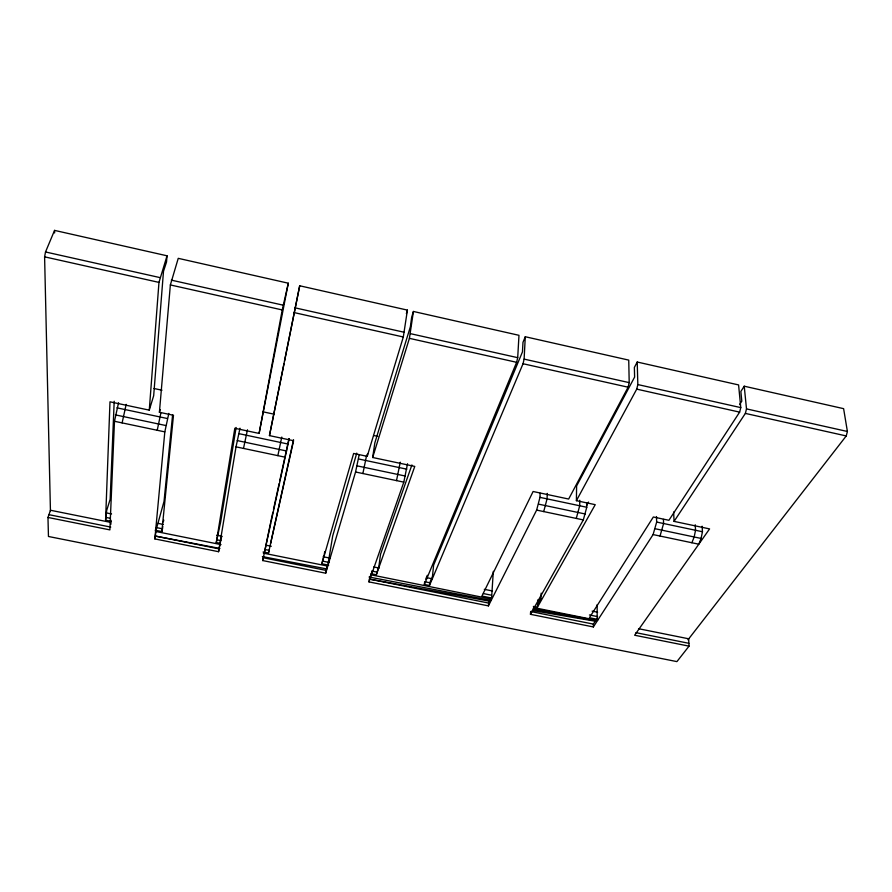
<?xml version="1.0" encoding="UTF-8"?>
<svg xmlns="http://www.w3.org/2000/svg" width="892" height="892" viewBox="0 0 892 892"><rect width="100%" height="100%" fill="white"/><g stroke="black" fill="none" stroke-linecap="round" stroke-linejoin="round"><path stroke-width="1.34" d="M597.172 604.631L597.161 618.245L593.381 624.11L593.37 626.942L530.472 614.32L530.55 612.436M530.472 614.32L583.323 519.913L586.758 507.258L586.791 503.133M579.767 500.267L579.7 505.764L576.277 518.43M533.36 606.426L537.419 607.251L595.232 504.671L576.399 500.68L576.6 485.962L634.613 377.082L634.368 367.437L637.222 362.029L738.587 384.931L740.773 407.611L739.635 412.126L668.911 520.292L653.345 516.992L589.434 617.721L597.595 619.371M541.176 593.135L540.987 598.32L537.519 604.497L537.419 607.251M547.253 493.376L547.064 498.862L543.719 511.584M110.942 521.307L105.579 520.226L109.984 401.813L149.276 410.142L153.669 395.736L163.492 271.324L166.525 262.003L167.038 255.803L54.568 230.392L45.514 251.968L44.6 256.84L50.443 510.96M105.579 520.226L106.694 510.414L110.151 499.33L114.198 401.255M489.619 601.219L369.377 579.086L368.987 581.896L488.426 605.88L536.638 510.09L539.972 497.368L540.128 493.243M118.558 402.738L114.477 421.28L109.883 529.881L47.967 517.449L50.476 510.257L110.508 522.344M110.853 524.351L111.032 520.226M525.288 336.741L522.98 342.338L522.456 351.905L433.612 565.127L432.475 576.355L429.777 582.755L424.659 581.729L424.369 584.461L429.498 585.498L523.047 363.735L524.117 359.108L525.288 336.741L628.737 360.112L629.206 382.635L628.113 387.206L568.65 499.041L533.104 491.503L481.903 596.057L491.38 597.963M424.369 584.461L516.635 362.308L517.706 357.67L518.977 335.314L413.42 311.464L411.658 317.251L410.376 326.751L374.83 442.911L372.666 457.496L414.769 466.416L376.335 574.783L370.882 573.69M493.309 571.326L491.659 596.971L488.604 603.059L488.426 605.88M149.276 410.142L158.966 282.396L167.038 255.803M155.152 530.216L161.853 531.565L173.483 415.271L159.412 412.282L170.361 284.938L178.244 258.334L288.294 283.199L259.104 433.423L234.819 428.272L216.277 542.537L220.291 543.34M220.759 540.396L218.562 551.702L154.862 538.913L164.819 431.873L168.833 413.397M172.602 414.903L164.039 501.36L156.267 529.346L154.862 538.913M161.853 531.565L162.823 526.525M429.498 585.498L429.777 582.755M368.987 581.896L403.808 482.137L407.532 463.74M400.263 462.19L396.516 480.61M372.666 457.496L409.406 338.347L413.42 311.464M376.335 574.783L379.011 565.528L380.516 554.322L411.903 464.955M371.585 572.753L371.841 570.88M328.691 565.182L321.889 563.811L353.633 453.459L367.214 456.336L403.307 336.986L407.421 310.115L299.701 285.774L269.451 435.608L293.579 440.726L268.481 553.051L263.118 551.97M122.115 422.886L126.185 404.355M367.214 456.336L367.615 453.682M366.679 455.076L362.877 473.529M356.767 453.125L332.727 535.813L328.044 563.978L326.149 570.401L263.263 557.756L262.683 560.555L325.692 573.199L355.562 471.991L359.153 454.887M157.226 430.267L160.861 413.063M216.277 542.537L220.692 521.82L236.112 427.469M218.562 551.702L236.023 446.847L240.004 428.205M325.692 573.199L326.149 570.401M324.253 554.456L324.721 551.724M321.889 563.811L323.874 555.772M259.104 433.423L282.24 309.937L288.294 283.199M243.494 448.42L247.474 429.788M283.99 363.869L269.451 435.608M284.537 361.137L299.701 285.774M268.481 553.051L269.027 550.319L265.024 549.517M270.544 543.585L293.524 439.656M262.683 560.555L289.209 438.641M593.37 626.942L653.089 534.587L698.793 544.198L701.079 538.433L702.461 531.743L702.104 526.213M264.701 551.211L270.51 523.102M653.089 534.587L656.668 522.054L656.456 516.535M277.858 455.645L281.783 437.069M270.8 521.742L272.885 512.22M273.476 509.488L279.129 483.642M279.72 480.922L288.93 438.73M220.982 539.47L221.606 536.806M576.399 500.68L636.732 389.135L637.836 384.563L637.222 362.029M638.527 628.704L688.646 638.795L689.037 646.143L634.625 635.227L709.586 528.911L674.073 521.385L745.366 413.409L746.504 408.893L744.229 386.203L843.609 408.659L847.4 431.483L846.24 435.943L687.988 639.798M163.292 521.876L163.793 520.069M159.412 412.282L160.192 409.662M406.384 313.583L407.421 310.115M369.812 577.815L371.139 574.024M660.024 536.047L663.603 523.526L663.436 519.389M691.891 542.749L694.166 536.973L695.548 530.283L695.214 524.752M425.718 579.153L427.313 575.307M586.501 505.719L588.53 502.073M744.229 386.203L740.862 391.443L741.809 401.144L739.557 404.622M689.037 646.143L676.917 661.608L48.458 536.482L47.967 517.449M532.223 610.485L596.302 621.389M533.349 609.269L596.202 620.843M219.934 548.446L155.632 536.125L219.22 548.903M262.348 556.575L326.65 568.895M369.054 577.024L490.812 600.349M533.226 608.478L596.157 620.542M155.542 531.42L221.026 544.611M263.33 553.129L327.464 566.041M371.128 574.838L491.191 599.023M533.494 607.541L597.629 620.464M48.937 514.673L110.742 527.094M369.377 579.086L488.604 603.059M530.584 611.488L593.381 624.11M635.918 632.662L688.88 643.31M106.081 512.855L111.545 513.959M157.973 523.348L163.426 524.451M216.678 535.222L222.141 536.326M265.827 545.157L271.291 546.261M323.172 556.753L330.007 558.124M373.692 566.955L379.156 568.059M426.945 577.726L432.408 578.83M484.289 589.322L492.473 590.972M537.53 600.082L540.262 600.639M592.154 611.12L597.607 612.224M106.427 517.516L110.441 518.33M155.91 527.495L162.589 528.845M216.923 539.816L220.937 540.619M322.347 561.079L329.148 562.451M372.622 571.226L376.703 572.051M483.442 593.581L491.559 595.22M589.445 614.967L597.595 616.617M116.885 407.834L167.35 418.515M238.71 433.612L288.094 444.06M358.506 458.956L406.852 469.192M539.972 497.368L586.758 507.258M656.668 522.054L702.461 531.743M115.391 414.88L165.856 425.529M237.227 440.581L286.633 450.995M357.068 465.858L405.414 476.06M538.567 504.147L585.364 514.026M655.274 528.766L701.079 538.433M114.477 421.28L164.819 431.873M236.023 446.847L285.295 457.217M355.562 471.991L403.808 482.137M536.638 510.09L583.323 519.913M154.015 388.499L161.987 390.205M263.073 411.836L273.889 414.144M373.781 435.519L377.751 436.366M45.514 251.968L159.913 277.579M171.32 280.133L283.232 305.187M294.839 307.785L404.344 332.292M410.432 333.664L517.706 357.67M524.117 359.108L629.206 382.635M637.836 384.563L740.773 407.611M746.504 408.893L847.4 431.483M44.6 256.84L158.966 282.396M170.361 284.938L282.24 309.937M293.836 312.523L403.307 336.986M409.406 338.347L516.635 362.308M523.047 363.735L628.113 387.206M636.732 389.135L739.635 412.126M745.366 413.409L846.24 435.943M673.627 511.975L674.073 521.385M54.568 230.392L54.613 232.957"/></g></svg>
